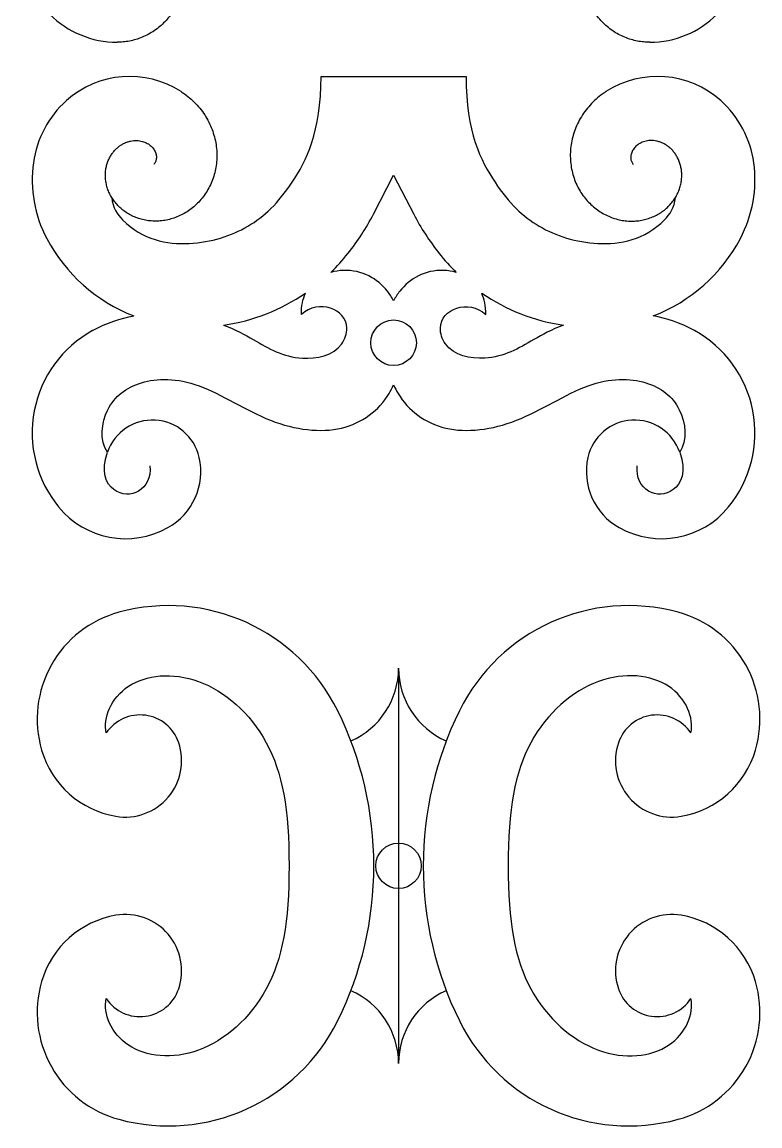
# Model space of a CAD drawing. Header units: millimetres. Extents: x -781 to 550, y -473 to 572.
# Drawn here: x -774.4 to -450.3, y -473.4 to 11.4 of the extents above; entities that cross this region are included whole.
import ezdxf

# ---------------------------------------------------------------- set-up
doc = ezdxf.new("R2010")
doc.units = ezdxf.units.MM
doc.header["$MEASUREMENT"] = 0
doc.layers.add('Default', color=18, linetype='Continuous')

msp = doc.modelspace()

# ---------------------------------------------------------------- linework, layer by layer
at = {"layer": 'Default', "color": 5}
for p, q in [((-643.06, -12.53), (-579.32, -12.53)), ((-620.04, -73), (-611.19, -55.87)), ((-611.19, -55.87), (-602.34, -73)), ((-609, -272.38), (-609, -445.98))]:
    msp.add_line(p, q, dxfattribs=at)
for centre in [(-611.19, -129.48), (-609, -359.18)]:
    msp.add_circle(centre, 10, dxfattribs=at)
for centre, radius, start, end in [((-732.65, 44.26), 41.74, 179.9998, 270), ((-498.64, 44.26), 41.74, 270, 0.0002), ((-727.11, -54.24), 41.71, 57.1891, 131.7969), ((-495.27, -54.24), 41.71, 48.2031, 122.8109), ((-725.05, -56.55), 44.8, 131.7969, 172.115), ((-497.34, -56.55), 44.8, 7.885, 48.2031), ((-714.98, -57.94), 54.96, 172.115, 207.9368), ((-507.4, -57.94), 54.96, 332.0632, 7.885), ((-698.8, -49.36), 73.27, 207.9368, 248.8165), ((-523.58, -49.36), 73.27, 291.1835, 332.0632), ((-698.24, -37.14), 85.51, 314.0937, 321.5926), ((-524.14, -37.14), 85.51, 218.4074, 225.9063), ((-698.24, -37.14), 85.51, 278.3356, 304.4175), ((-524.14, -37.14), 85.51, 235.5825, 261.6644), ((-718.6, -169.08), 51.34, 118.8654, 219.3079), ((-503.78, -169.08), 51.34, 320.6921, 61.1346), ((-717.05, -184.42), 20.99, 12.5759, 160.9273), ((-505.33, -184.42), 20.99, 19.0727, 167.4241), ((-724.17, -186), 28.29, 299.2678, 12.5759), ((-498.21, -186), 28.29, 167.4241, 240.7322), ((-728.92, -177.53), 38, 219.3079, 299.2678), ((-493.46, -177.53), 38, 240.7322, 320.6921), ((-710.1, -327.89), 82.96, 26.2767, 105.2011), ((-507.9, -327.89), 82.96, 74.7989, 153.7233), ((-719.1, -294.78), 48.65, 105.2011, 196.2266), ((-498.9, -294.78), 48.65, 343.7734, 74.7989), ((-643.83, -272.38), 34.83, 293.466, 0), ((-574.17, -272.38), 34.83, 180, 246.534), ((-722.57, -310.84), 17.91, 18.619, 146.0928), ((-773.47, -359.18), 153.64, 0, 26.2767), ((-444.53, -359.18), 153.64, 153.7233, 180), ((-495.43, -310.84), 17.91, 33.9072, 161.381), ((-729.05, -313.03), 24.75, 260.4282, 18.619), ((-488.95, -313.03), 24.75, 161.381, 279.5718), ((-726.33, -296.89), 41.12, 196.2266, 260.4282), ((-491.67, -296.89), 41.12, 279.5718, 343.7734), ((-773.47, -359.18), 153.64, 333.7233, 360), ((-444.53, -359.18), 153.64, 180, 206.2767), ((-726.33, -421.48), 41.12, 99.5718, 163.7734), ((-729.05, -405.33), 24.75, 341.381, 99.5718), ((-488.95, -405.33), 24.75, 80.4282, 198.619), ((-491.67, -421.48), 41.12, 16.2266, 80.4282), ((-719.1, -423.58), 48.65, 163.7734, 254.7989), ((-498.9, -423.58), 48.65, 285.2011, 16.2266), ((-722.57, -407.52), 17.91, 213.9072, 341.381), ((-643.83, -445.98), 34.83, 0, 66.534), ((-574.17, -445.98), 34.83, 113.466, 180), ((-495.43, -407.52), 17.91, 198.619, 326.0928), ((-710.1, -390.47), 82.96, 254.7989, 333.7233), ((-507.9, -390.47), 82.96, 206.2767, 285.2011)]:
    msp.add_arc(centre, radius, start, end, dxfattribs=at)
for points, weights, knots in [([(-704.28, 36.94), (-703.74, 34.2), (-703.74, 31.42), (-703.74, 2.51), (-732.65, 2.51)], [0.933210233626, 0.961560217128, 1, 0.707106781187, 1], [1749.492973, 1749.492973, 1749.492973, 1754.693831, 1754.693831, 1794.321937, 1794.321937, 1794.321937]), ([(-498.64, 2.51), (-527.54, 2.51), (-527.54, 31.42), (-527.54, 34.2), (-527, 36.94)], [1, 0.707106781187, 1, 0.961560217128, 0.933210233626], [1344.267531, 1344.267531, 1344.267531, 1383.895637, 1383.895637, 1389.096494, 1389.096494, 1389.096494])]:
    msp.add_rational_spline(points, weights, degree=2, knots=knots, dxfattribs=at)
for points, knots in [([(-735, -65.7), (-734.66, -70.28), (-724.29, -83.89), (-699.99, -88.21), (-673.77, -79.75), (-656.04, -62.48), (-643.06, -37.01), (-643.06, -12.53)], [22.193, 22.193, 22.193, 22.193, 30.092344, 60.184689, 90.277033, 120.369378, 150.461722, 150.461722, 150.461722, 150.461722]), ([(-579.32, -12.53), (-579.32, -37.01), (-566.34, -62.48), (-548.61, -79.75), (-522.39, -88.21), (-498.09, -83.89), (-487.72, -70.28), (-487.38, -65.7)], [214.192798, 214.192798, 214.192798, 214.192798, 244.285142, 274.377487, 304.469831, 334.562176, 342.461521, 342.461521, 342.461521, 342.461521]), ([(-704.51, -19.19), (-704.02, -19.5), (-702.49, -20.54), (-700.09, -22.46), (-697.45, -25.08), (-695.14, -27.92), (-693.17, -30.95), (-691.56, -34.12), (-690.31, -37.41), (-689.43, -40.77), (-688.91, -44.15), (-688.77, -47.52), (-688.98, -50.83), (-689.53, -54.06), (-690.41, -57.16), (-691.6, -60.11), (-693.08, -62.87), (-694.81, -65.42), (-696.78, -67.73), (-698.94, -69.79), (-701.28, -71.57), (-703.75, -73.06), (-706.33, -74.26), (-708.97, -75.17), (-711.65, -75.77), (-714.33, -76.07), (-716.98, -76.09), (-719.57, -75.82), (-722.06, -75.29), (-724.44, -74.5), (-726.68, -73.48), (-728.75, -72.25), (-730.64, -70.83), (-732.32, -69.25), (-733.8, -67.53), (-735.05, -65.7), (-736.07, -63.78), (-736.86, -61.81), (-737.41, -59.81), (-737.73, -57.8), (-737.83, -55.83), (-737.71, -53.9), (-737.39, -52.04), (-736.87, -50.27), (-736.18, -48.62), (-735.34, -47.09), (-734.35, -45.71), (-733.25, -44.48), (-732.05, -43.42), (-730.77, -42.53), (-729.44, -41.81), (-728.08, -41.26), (-726.71, -40.89), (-725.36, -40.68), (-724.03, -40.64), (-722.75, -40.75), (-721.54, -41), (-720.41, -41.38), (-719.38, -41.88), (-718.45, -42.47), (-717.64, -43.15), (-716.95, -43.89), (-716.38, -44.68), (-715.94, -45.49), (-715.62, -46.32), (-715.43, -47.15), (-715.36, -47.95), (-715.4, -48.72), (-715.55, -49.43), (-715.78, -50.08), (-716.1, -50.66), (-716.36, -50.99), (-716.49, -51.13)], [534.038364, 534.038364, 534.038364, 534.038364, 534.046017, 534.062683, 534.07935, 534.096017, 534.112683, 534.12935, 534.146017, 534.162683, 534.17935, 534.196017, 534.212683, 534.22935, 534.246017, 534.262683, 534.27935, 534.296017, 534.312683, 534.32935, 534.346017, 534.362683, 534.37935, 534.396017, 534.412683, 534.42935, 534.446017, 534.462683, 534.47935, 534.496017, 534.512683, 534.52935, 534.546017, 534.562683, 534.57935, 534.596017, 534.612683, 534.62935, 534.646017, 534.662683, 534.67935, 534.696017, 534.712683, 534.72935, 534.746017, 534.762683, 534.77935, 534.796017, 534.812683, 534.82935, 534.846017, 534.862683, 534.87935, 534.896017, 534.912683, 534.92935, 534.946017, 534.962683, 534.97935, 534.996017, 535.012683, 535.02935, 535.046017, 535.062683, 535.07935, 535.096017, 535.112683, 535.12935, 535.146017, 535.162683, 535.17935, 535.196017, 535.196017, 535.196017, 535.196017]), ([(-517.87, -19.19), (-518.36, -19.5), (-519.89, -20.54), (-522.29, -22.46), (-524.93, -25.08), (-527.24, -27.92), (-529.21, -30.95), (-530.82, -34.12), (-532.07, -37.41), (-532.96, -40.77), (-533.47, -44.15), (-533.61, -47.52), (-533.41, -50.83), (-532.85, -54.06), (-531.97, -57.16), (-530.78, -60.11), (-529.31, -62.87), (-527.57, -65.42), (-525.6, -67.73), (-523.44, -69.79), (-521.1, -71.57), (-518.63, -73.06), (-516.05, -74.26), (-513.41, -75.17), (-510.73, -75.77), (-508.05, -76.07), (-505.4, -76.09), (-502.81, -75.82), (-500.32, -75.29), (-497.94, -74.5), (-495.7, -73.48), (-493.63, -72.25), (-491.74, -70.83), (-490.06, -69.25), (-488.58, -67.53), (-487.33, -65.7), (-486.31, -63.78), (-485.52, -61.81), (-484.97, -59.81), (-484.65, -57.8), (-484.55, -55.83), (-484.67, -53.9), (-484.99, -52.04), (-485.51, -50.27), (-486.2, -48.62), (-487.04, -47.09), (-488.03, -45.71), (-489.13, -44.48), (-490.33, -43.42), (-491.61, -42.53), (-492.94, -41.81), (-494.3, -41.26), (-495.67, -40.89), (-497.02, -40.68), (-498.35, -40.64), (-499.63, -40.75), (-500.84, -41), (-501.97, -41.38), (-503, -41.88), (-503.93, -42.47), (-504.74, -43.15), (-505.44, -43.89), (-506, -44.68), (-506.44, -45.49), (-506.76, -46.32), (-506.95, -47.15), (-507.02, -47.95), (-506.98, -48.72), (-506.83, -49.43), (-506.6, -50.08), (-506.28, -50.66), (-506.02, -50.99), (-505.89, -51.13)], [767.13999, 767.13999, 767.13999, 767.13999, 767.147643, 767.16431, 767.180976, 767.197643, 767.21431, 767.230976, 767.247643, 767.26431, 767.280976, 767.297643, 767.31431, 767.330976, 767.347643, 767.36431, 767.380976, 767.397643, 767.41431, 767.430976, 767.447643, 767.46431, 767.480976, 767.497643, 767.51431, 767.530976, 767.547643, 767.56431, 767.580976, 767.597643, 767.61431, 767.630976, 767.647643, 767.66431, 767.680976, 767.697643, 767.71431, 767.730976, 767.747643, 767.76431, 767.780976, 767.797643, 767.81431, 767.830976, 767.847643, 767.86431, 767.880976, 767.897643, 767.91431, 767.930976, 767.947643, 767.96431, 767.980976, 767.997643, 768.01431, 768.030976, 768.047643, 768.06431, 768.080976, 768.097643, 768.11431, 768.130976, 768.147643, 768.16431, 768.180976, 768.197643, 768.21431, 768.230976, 768.247643, 768.26431, 768.280976, 768.297643, 768.297643, 768.297643, 768.297643]), ([(-611.19, -111.02), (-611.97, -109.54), (-616.62, -102.34), (-626.3, -96.58), (-636.93, -98.05), (-638.74, -98.55)], [442.685357, 442.685357, 442.685357, 442.685357, 449.554143, 477.993706, 483.987217, 483.987217, 483.987217, 483.987217]), ([(-583.64, -98.55), (-585.46, -98.05), (-596.08, -96.58), (-605.76, -102.34), (-610.41, -109.54), (-611.19, -111.02)], [401.383498, 401.383498, 401.383498, 401.383498, 407.377011, 435.816573, 442.685357, 442.685357, 442.685357, 442.685357]), ([(-685.84, -121.74), (-680.48, -123.69), (-669.45, -129.94), (-655.33, -138.42), (-634.78, -134.77), (-628.58, -115.91), (-644.14, -109.98), (-651.67, -117.14)], [243.505031, 243.505031, 243.505031, 243.505031, 264.082117, 301.411396, 328.445234, 338.740674, 376.069953, 376.069953, 376.069953, 376.069953]), ([(-536.54, -121.74), (-541.9, -123.69), (-552.93, -129.94), (-567.05, -138.42), (-587.6, -134.77), (-593.8, -115.91), (-578.24, -109.98), (-570.71, -117.14)], [225.325884, 225.325884, 225.325884, 225.325884, 245.902974, 283.232252, 310.266089, 320.561529, 357.890806, 357.890806, 357.890806, 357.890806]), ([(-736.89, -177.56), (-740.44, -172.27), (-738.75, -157.09), (-723.83, -145.14), (-697.62, -144.7), (-665.34, -166.49), (-632.26, -170.41), (-616.39, -158.23), (-611.78, -149.26), (-611.19, -147.94)], [0, 0, 0, 0, 28.439562, 56.879123, 85.318685, 113.758247, 142.197808, 170.63737, 175.412624, 175.412624, 175.412624, 175.412624]), ([(-611.19, -147.94), (-610.6, -149.26), (-605.99, -158.23), (-590.12, -170.41), (-557.04, -166.49), (-524.76, -144.7), (-498.55, -145.14), (-483.63, -157.09), (-481.94, -172.27), (-485.49, -177.56)], [175.412624, 175.412624, 175.412624, 175.412624, 180.187878, 208.62744, 237.067001, 265.506563, 293.946125, 322.385687, 350.825248, 350.825248, 350.825248, 350.825248]), ([(-737.44, -300.85), (-738.91, -294.36), (-731.69, -276.54), (-696.59, -272.77), (-662.96, -301.77), (-657.1, -334.53), (-657.1, -359.18)], [1066.648421, 1066.648421, 1066.648421, 1066.648421, 1108.300312, 1149.952213, 1191.604115, 1233.256016, 1233.256016, 1233.256016, 1233.256016]), ([(-480.56, -300.85), (-479.09, -294.36), (-486.31, -276.54), (-521.41, -272.77), (-555.05, -301.77), (-560.9, -334.53), (-560.9, -359.18)], [1066.648421, 1066.648421, 1066.648421, 1066.648421, 1108.300312, 1149.952213, 1191.604115, 1233.256016, 1233.256016, 1233.256016, 1233.256016])]:
    msp.add_open_spline(points, degree=3, knots=knots, dxfattribs=at)
for points in [[(-631.23, -90.26), (-626.89, -84.78), (-623.16, -79.04), (-620.04, -73)], [(-602.34, -73), (-599.22, -79.04), (-595.49, -84.78), (-591.15, -90.26)], [(-651.67, -117.14), (-651.72, -113.34), (-651.06, -110.22), (-649.91, -107.68)], [(-570.71, -117.14), (-570.66, -113.34), (-571.32, -110.22), (-572.47, -107.68)], [(-743.39, -124.12), (-737.1, -120.66), (-731.01, -118.69), (-725.28, -117.68)], [(-478.99, -124.12), (-485.28, -120.66), (-491.37, -118.69), (-497.1, -117.68)], [(-718.27, -183.53), (-717.63, -188.77), (-722.22, -196.55), (-734.86, -196.55), (-740, -186.2), (-736.89, -177.56)], [(-485.49, -177.56), (-482.38, -186.2), (-487.52, -196.55), (-500.16, -196.55), (-504.75, -188.77), (-504.11, -183.53)], [(-657.1, -359.18), (-657.1, -383.83), (-662.96, -416.59), (-696.59, -445.6), (-731.69, -441.82), (-738.91, -424), (-737.44, -417.51)], [(-560.9, -359.18), (-560.9, -383.83), (-555.05, -416.59), (-521.41, -445.6), (-486.31, -441.82), (-479.09, -424), (-480.56, -417.51)]]:
    msp.add_open_spline(points, degree=3, dxfattribs=at)

doc.saveas('drawing.dxf')
